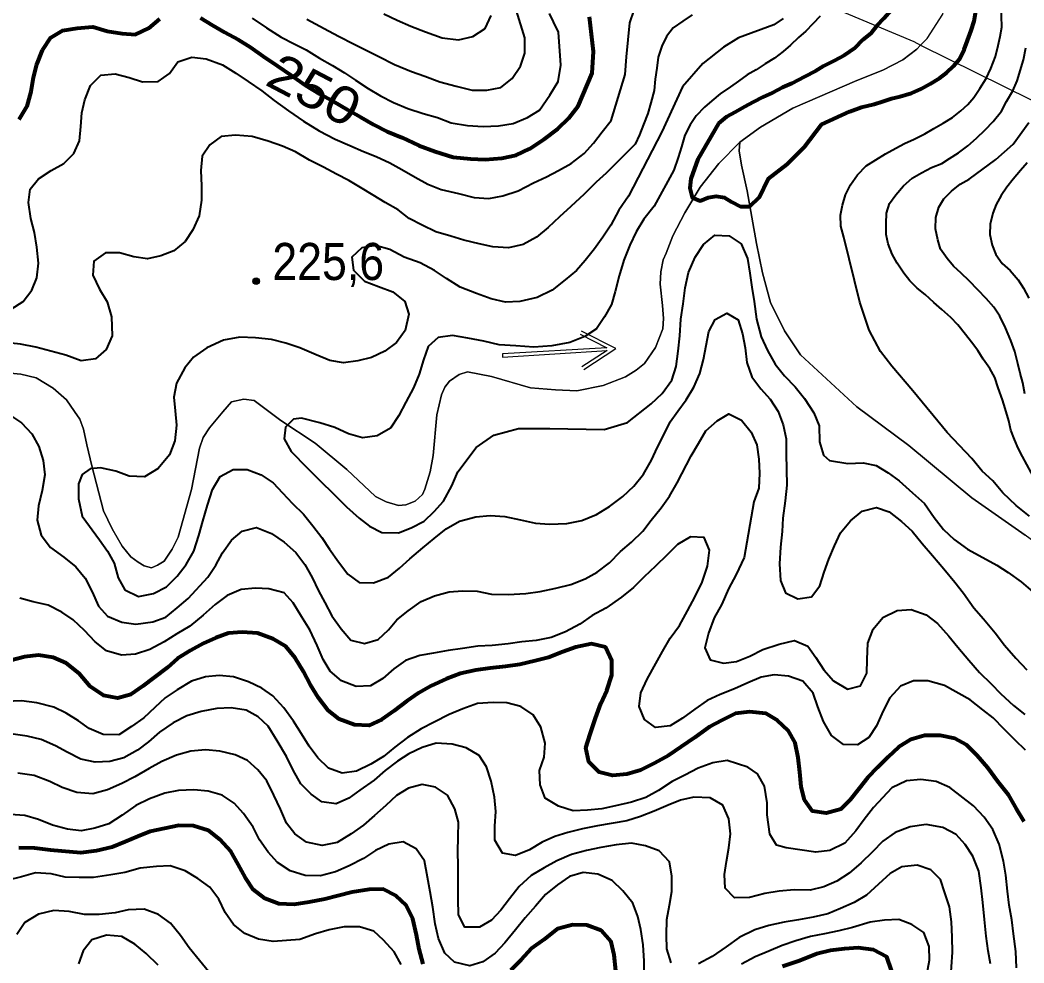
# Model space of a CAD drawing. Header units: metres. Extents: x 545098 to 555652, y 1854398 to 1862642.
# Drawn here: x 549046.6 to 549506.5, y 1860301.1 to 1860733.2 of the extents above; entities that cross this region are included whole.
import ezdxf
from ezdxf.enums import TextEntityAlignment as Align

# ---------------------------------------------------------------- set-up
doc = ezdxf.new("R2010")
doc.units = ezdxf.units.M
doc.header["$LTSCALE"] = 6.8
for name, color, linetype, lineweight in [('1', 7, 'Continuous', 25), ('2', 7, 'Continuous', 53), ('34', 7, 'Continuous', 13), ('35', 7, 'Continuous', 13), ('5', 7, 'Continuous', 13), ('51', 7, 'Continuous', 13), ('52', 7, 'Continuous', 13)]:
    doc.layers.add(name, color=color, linetype=linetype, lineweight=lineweight)
doc.layers.add('4', color=7, linetype='Continuous')

msp = doc.modelspace()

# ---------------------------------------------------------------- hatches: boundary and pattern name
at = {"layer": '5'}
msp.add_hatch(color=256, dxfattribs=at).paths.add_polyline_path([(549156.26, 1860613.57, 1), (549153.26, 1860613.57, 1)])

# ---------------------------------------------------------------- linework, layer by layer
at = {"layer": '1'}
for points in [[(549443.07, 1860671.93), (549447.73, 1860674.52), (549451.7, 1860676.66), (549456.24, 1860678.69), (549461.1, 1860681.12), (549465.24, 1860683.47), (549469.53, 1860686.02), (549473.82, 1860688.56), (549477.5, 1860691.59), (549480.82, 1860694.57), (549483.58, 1860697.67), (549486.2, 1860701.86), (549489.13, 1860706.45), (549491.35, 1860710.95), (549493.43, 1860716.55), (549494.67, 1860721.48), (549495.63, 1860725.65), (549496.39, 1860729.98), (549496.14, 1860735.1), (549496.41, 1860740.48), (549496.64, 1860744.56), (549496.64, 1860749.16), (549496.7, 1860754.69), (549497.01, 1860758.83)], [(549042.46, 1860600.79), (549048, 1860604.18), (549052.07, 1860609.36), (549054.26, 1860615.05), (549055.06, 1860621.83), (549054.35, 1860629.14), (549053.17, 1860635.86), (549051.48, 1860642.33), (549050.41, 1860649.6), (549051.3, 1860655.67), (549055.05, 1860660.46), (549060.91, 1860664.24), (549066.65, 1860667.47), (549071.16, 1860671.99), (549073.87, 1860677.92), (549074.51, 1860684.49), (549074.84, 1860690.67), (549076.28, 1860696.63), (549078.9, 1860703.26), (549083.56, 1860707.98), (549090.17, 1860708.61), (549096.52, 1860706.85), (549102.71, 1860704.9), (549109.92, 1860705.06), (549115.06, 1860708.75), (549118.93, 1860714.1), (549125.36, 1860716.14), (549131.93, 1860715.5), (549139.33, 1860712.61), (549145.38, 1860708.83), (549151.08, 1860705.02), (549157.38, 1860700.73), (549162.97, 1860696.35), (549169.51, 1860691.55), (549176.41, 1860686.8), (549183.62, 1860682.44), (549190.95, 1860678.64), (549197.63, 1860675.66), (549203.91, 1860673), (549209.79, 1860670.64), (549215.92, 1860667.78), (549221.53, 1860664.67), (549227.55, 1860661.25), (549233.36, 1860657.99), (549239.44, 1860655.48), (549247.42, 1860653.74), (549254.68, 1860651.92), (549261.42, 1860651.48), (549267.78, 1860652.61), (549274.72, 1860654.9), (549281.84, 1860658.66), (549287.83, 1860661.37), (549293.26, 1860664.2), (549299.01, 1860667.43), (549304.94, 1860672.12), (549309.24, 1860676.8), (549313.3, 1860681.99), (549317.37, 1860687.18), (549323.74, 1860708.22), (549324.37, 1860716.36), (549325.87, 1860731.93), (549327.99, 1860737.75)], [(549354.46, 1860735.63), (549350.21, 1860732.72), (549345.8, 1860729.6), (549342.77, 1860725.73), (549340.56, 1860721.23), (549338.96, 1860716.25), (549338.28, 1860711.19), (549337.61, 1860706.14), (549337.14, 1860700.93), (549335.63, 1860695.22), (549334.18, 1860690.44), (549332.22, 1860685.41), (549330.41, 1860680.59), (549328.36, 1860676.29), (549315.11, 1860663.02), (549310.56, 1860658.85), (549305.07, 1860653.49), (549298.92, 1860647.69), (549293.7, 1860643.08), (549288.53, 1860638.12), (549283.12, 1860633.67), (549277.01, 1860630.4), (549270.34, 1860628.86), (549263.25, 1860629.26), (549256.94, 1860630.66), (549249.88, 1860632.33), (549243.88, 1860634.12), (549237.13, 1860636.19), (549230.81, 1860639.21), (549224.84, 1860642.27), (549219.85, 1860646.18), (549213.83, 1860649.6), (549208.38, 1860652.91), (549202.52, 1860656.53), (549197.26, 1860659.68), (549191.49, 1860662.58), (549185.68, 1860665.85), (549179.15, 1860669.03), (549172.74, 1860672.76), (549166.81, 1860675.47), (549160.22, 1860677.73), (549152.91, 1860679.91), (549145.27, 1860680.42), (549138.66, 1860679.8)], [(549152.99, 1860734.05), (549159.49, 1860729.61), (549166.15, 1860725.36), (549172.12, 1860722.3), (549177.69, 1860719.55), (549183.74, 1860715.77), (549189.76, 1860712.35), (549195.22, 1860709.04), (549200.32, 1860705.69), (549206.02, 1860701.87), (549211.68, 1860698.41), (549217.65, 1860695.35), (549224.28, 1860692.73), (549231.33, 1860690.43), (549237.83, 1860688.56), (549244.12, 1860686.14), (549251.63, 1860684.87), (549258.76, 1860684.46), (549265.73, 1860684.66), (549272.5, 1860685.73), (549279.02, 1860688.52), (549284.58, 1860691.92), (549289.33, 1860698.83), (549293.09, 1860705.09), (549294.34, 1860712.6), (549293.26, 1860727.67), (549291.03, 1860732.37), (549289.1, 1860736.19)], [(549413.2, 1860735.03), (549409.77, 1860731.48), (549406.5, 1860728.14), (549403.18, 1860725.16), (549399.54, 1860721.77), (549396.22, 1860718.79), (549392.17, 1860715.72), (549387.88, 1860713.17), (549383.79, 1860710.46), (549379.66, 1860708.12), (549375.77, 1860705.25), (549372.05, 1860702.59), (549367.28, 1860699.43), (549363.44, 1860696.2), (549360.12, 1860693.21), (549356.36, 1860689.26), (549353.54, 1860685.23), (549351.17, 1860680.53), (549349.61, 1860675.18), (549348.01, 1860670.2), (549346.13, 1860664.45), (549337.09, 1860647.96), (549332.4, 1860641.98), (549328.78, 1860636.12), (549325.92, 1860629.99), (549323.14, 1860623.16), (549321.11, 1860616.05), (549319.29, 1860608.79), (549317.49, 1860602.79), (549314.39, 1860597.18), (549310.72, 1860591.67), (549305.38, 1860588.14), (549298.48, 1860585.49), (549290.18, 1860583.94), (549281.96, 1860583.3), (549273.76, 1860583.92), (549266.11, 1860584.43), (549259.05, 1860586.1), (549251.67, 1860587.37), (549244.65, 1860588.68), (549238.09, 1860587.7), (549233.54, 1860583.54), (549231.39, 1860577.5), (549229.48, 1860570.95), (549226.81, 1860564.66), (549223.28, 1860558.09), (549220.06, 1860551.93), (549216.24, 1860546.22), (549210.19, 1860542.6), (549203.42, 1860541.77), (549197.07, 1860543.53), (549190.75, 1860546.55), (549184, 1860548.62), (549175.54, 1860550.84), (549171.83, 1860550.31), (549168.13, 1860546.6), (549167.6, 1860541.3), (549170.78, 1860535.48), (549178.19, 1860528.06), (549196.08, 1860510.19), (549201.95, 1860504.95), (549206.74, 1860501.2), (549212.31, 1860498.44), (549219.92, 1860498.29), (549225.79, 1860500.45), (549231.74, 1860503.52), (549236.24, 1860508.04), (549240.54, 1860512.72), (549244.39, 1860519.68), (549247.21, 1860526.17), (549255.55, 1860537.32), (549263.68, 1860542.95), (549274.95, 1860546.08), (549289.33, 1860546.08), (549314.21, 1860545.54), (549324.79, 1860548.72), (549335.67, 1860557.34), (549340.68, 1860562.11), (549345.17, 1860568.25)], [(549178.04, 1860733.62), (549185.96, 1860729.35), (549192.53, 1860725.82), (549199.65, 1860722.17), (549205.42, 1860719.26), (549211, 1860716.51), (549218.12, 1860712.86), (549225.91, 1860709.66), (549231.95, 1860707.51), (549238.95, 1860704.93), (549246.41, 1860702.95), (549253.67, 1860701.13), (549260.36, 1860701.04), (549266.88, 1860702.37), (549271.98, 1860706.43), (549275.8, 1860712.13), (549277.8, 1860717.97), (549277.84, 1860725.01), (549274.02, 1860737.48)], [(549213.24, 1860735.99), (549219.36, 1860733.12), (549225.64, 1860730.46), (549232.28, 1860727.84), (549240.04, 1860725), (549247.38, 1860724.1), (549254.05, 1860725.64), (549259.65, 1860729.3), (549262.35, 1860735.23)], [(549396.22, 1860733.88), (549391.97, 1860730.97), (549375.67, 1860725.12), (549368.78, 1860720.74), (549359.4, 1860713.23), (549350.02, 1860702.58), (549340.63, 1860681.93), (549325.34, 1860652.51), (549320.9, 1860646.01), (549317.21, 1860639.24), (549313.54, 1860633.74), (549309.68, 1860628.4), (549305.46, 1860623.01), (549301.51, 1860618.38), (549296.25, 1860614.12), (549290.33, 1860609.43), (549283.51, 1860606.07), (549275.62, 1860604.21), (549268.97, 1860603.94), (549262.46, 1860605.49), (549255.67, 1860607.92), (549248.27, 1860610.81), (549242.02, 1860614.74), (549236.52, 1860618.4), (549229.95, 1860621.93), (549222.6, 1860624.47), (549216.03, 1860628), (549209.48, 1860629.91), (549203.12, 1860628.78), (549198.57, 1860624.61), (549199.31, 1860618.56), (549204.43, 1860613.59), (549210.86, 1860611.12), (549217.3, 1860608.66), (549222.89, 1860604.28), (549224.7, 1860598.37), (549223.07, 1860590.95), (549219.05, 1860585.4), (549213.75, 1860581.51), (549207.61, 1860578.59), (549201.29, 1860577.1), (549194.73, 1860576.12), (549188.46, 1860577.16), (549182.18, 1860579.83), (549174.74, 1860583.07), (549168.35, 1860585.18), (549161.84, 1860586.74), (549154.51, 1860587.65), (549147.26, 1860587.85), (549139.83, 1860586.58), (549132.15, 1860582.94), (549125.98, 1860578.76), (549122.08, 1860573.77), (549118.23, 1860566.8), (549117.03, 1860560.34), (549117.61, 1860554.09), (549118.24, 1860547.49), (549117.48, 1860540.35), (549115.02, 1860533.91), (549109.82, 1860527.68), (549103.6, 1860523.86), (549096.51, 1860524.26), (549090.47, 1860526.41), (549083.45, 1860528.06), (549078.68, 1860527.53), (549074.98, 1860524.88), (549073.39, 1860520.65), (549073.39, 1860513.76), (549074.98, 1860505.82), (549082.93, 1860494.98), (549086.62, 1860489.83), (549089.65, 1860484.25), (549091.54, 1860477.61), (549094.57, 1860472.03), (549100.9, 1860469.01), (549107.77, 1860470.38), (549113.71, 1860473.46), (549118.53, 1860478.37), (549122.75, 1860483.76), (549126.17, 1860489.78), (549128.55, 1860496.93), (549130.26, 1860503.63), (549132.44, 1860510.94)], [(549511.79, 1860522.14), (549505.82, 1860533.2), (549503.88, 1860537.01), (549502.1, 1860541.03), (549500.49, 1860545.25), (549499.59, 1860549.56), (549497.8, 1860555.24), (549496.58, 1860559.14), (549494.63, 1860564.61), (549493.13, 1860569.4), (549490.78, 1860573.53), (549487.87, 1860577.78), (549485.37, 1860581.71), (549482.5, 1860585.59), (549479.68, 1860589.12), (549476.2, 1860593.48), (549473.01, 1860596.96), (549468.9, 1860600.51), (549465.19, 1860603.74), (549461.23, 1860607.49), (549457.57, 1860610.36), (549454.23, 1860613.63), (549451.4, 1860617.16), (549448.45, 1860621.77), (549446.1, 1860625.9), (549444.24, 1860630.65), (549443.34, 1860634.96), (549443.29, 1860639.92), (549443.44, 1860644.73), (549444.93, 1860649.14), (549447.75, 1860653.17), (549451.3, 1860657.28), (549455.3, 1860660.72), (549459.6, 1860663.26), (549464.09, 1860665.65), (549468.84, 1860667.52), (549472.44, 1860669.7), (549476.54, 1860672.32), (549480.74, 1860675.6), (549484.74, 1860679.03), (549488.7, 1860682.83), (549492.45, 1860686.78), (549496.12, 1860691.46), (549498.53, 1860695.81), (549501.43, 1860700.77), (549503.44, 1860705.43), (549506.32, 1860714.99), (549507.31, 1860720.45)], [(549506.87, 1860561.92), (549505.89, 1860566.95), (549504.8, 1860571.42), (549503.7, 1860575.89), (549502.31, 1860581.25), (549500.4, 1860586.35), (549498.04, 1860592.14), (549495.36, 1860597.52), (549492.65, 1860601.61), (549489.21, 1860605.61), (549485.42, 1860609.57), (549481.42, 1860613.68), (549477.67, 1860617.28), (549474.16, 1860620.35), (549471.34, 1860623.87), (549468.23, 1860628.28), (549466.97, 1860632.55), (549465.99, 1860637.58), (549466.09, 1860642.75), (549467.54, 1860647.53), (549469.84, 1860651.31), (549473.27, 1860654.86), (549477.32, 1860657.93), (549481.45, 1860660.27), (549493.59, 1860669.26), (549501.51, 1860676.39), (549508.64, 1860686.3)], [(549138.66, 1860679.8), (549133.52, 1860676.1), (549130.01, 1860670.8), (549129.37, 1860664.22), (549129.68, 1860657.22), (549129.75, 1860650.73), (549128.63, 1860643.55), (549125.81, 1860637.07), (549122.31, 1860631.77), (549117.05, 1860627.52), (549111.02, 1860625.16), (549105.05, 1860623.71), (549098.79, 1860624.75), (549092.08, 1860626.46), (549085.75, 1860626.59), (549080.44, 1860622.7), (549079.96, 1860616.32), (549082.92, 1860609.82), (549086.5, 1860604.12), (549088.43, 1860597.13), (549088.76, 1860588.51), (549086.1, 1860582.22), (549081.19, 1860578.02), (549074.63, 1860577.04), (549067.64, 1860579.62), (549060.73, 1860581.48), (549053.82, 1860583.35), (549046.8, 1860584.66), (549039.67, 1860585.42)], [(549509.07, 1860505.92), (549502.87, 1860510.78), (549496.73, 1860516.55), (549492.27, 1860521.98), (549487.41, 1860526.49), (549482.54, 1860532.29), (549471.27, 1860544.18), (549455.61, 1860563.31), (549445.91, 1860574.59), (549440.8, 1860581.38), (549435.62, 1860591.14), (549431.36, 1860603.95), (549423.98, 1860633.7), (549422.64, 1860638.69), (549422.38, 1860643.82), (549423.3, 1860648.35), (549424.74, 1860653.13), (549426.96, 1860657.63), (549430.26, 1860662.27), (549434.17, 1860666.43), (549443.07, 1860671.93)], [(549507.98, 1860667.74), (549504.91, 1860664.23), (549501.52, 1860660.32), (549498.65, 1860656.66), (549495.98, 1860652.83), (549493.73, 1860648.69), (549492.19, 1860644.64), (549490.95, 1860639.7), (549490.8, 1860634.9), (549491.94, 1860630.06), (549493.56, 1860625.84), (549496.47, 1860621.59), (549500.18, 1860618.36), (549503.82, 1860614.2), (549506.32, 1860610.27), (549508.71, 1860605.78)], [(549345.17, 1860568.25), (549347.13, 1860574.44), (549348.08, 1860581.42), (549348.84, 1860588.55), (549349.35, 1860596.2), (549350.31, 1860603.18), (549351.22, 1860610.51), (549352.88, 1860617.57), (549355.82, 1860624.61), (549359.64, 1860630.31), (549364.9, 1860634.56), (549371.43, 1860634.27), (549376.93, 1860630.61), (549379.78, 1860623.97), (549380.96, 1860617.25), (549381.88, 1860610.73), (549382.86, 1860604.17), (549384.01, 1860596.19), (549386.13, 1860588.1), (549389.02, 1860581.73), (549392.5, 1860575.48), (549396.75, 1860570.22), (549401.71, 1860565.05), (549405.88, 1860559.75), (549410.18, 1860553.22), (549412.62, 1860547.22), (549412.78, 1860539.99), (549414.6, 1860533.81), (549417.35, 1860531.38), (549425.84, 1860529.94), (549432.87, 1860530.25), (549438.73, 1860529.04), (549444.2, 1860525.72), (549449.36, 1860522), (549455.45, 1860516.59), (549460.94, 1860511.65), (549465.34, 1860505.3), (549469.64, 1860499.67), (549474.53, 1860495.2), (549480.69, 1860490.7), (549487.68, 1860486.84), (549494.07, 1860483.46), (549499.18, 1860480.1), (549505.14, 1860475.76), (549510.59, 1860471.17)], [(549132.44, 1860510.94), (549134.82, 1860518.09), (549138.24, 1860524.1), (549144.18, 1860527.18), (549150.67, 1860527.24), (549157.11, 1860524.78), (549162.61, 1860521.12), (549166.78, 1860516.57), (549171.34, 1860511.71), (549176.46, 1860506.73), (549180.71, 1860501.48), (549184.81, 1860496.02), (549188.35, 1860490.67), (549192.49, 1860484.86), (549196.78, 1860479.24), (549201.93, 1860475.53), (549208.46, 1860475.25), (549215.36, 1860477.89), (549220.46, 1860481.95), (549225.17, 1860486.31), (549231.05, 1860491.36), (549236.31, 1860495.61), (549241.73, 1860500.06), (549247.98, 1860503.53), (549255.32, 1860505.51), (549261.93, 1860506.13), (549268.66, 1860505.69), (549275.88, 1860504.22), (549282.75, 1860502.71), (549289.12, 1860502.22), (549297.04, 1860502.47), (549303.91, 1860503.85), (549310.61, 1860506.65), (549316.67, 1860510.27), (549322.8, 1860514.81), (549327.81, 1860519.57), (549332.19, 1860525.16), (549335.92, 1860531.58), (549338.63, 1860537.5), (549341.69, 1860543.47), (549344.44, 1860549.04), (549347.99, 1860553.99), (549351.7, 1860559.13), (549355.32, 1860564.99), (549357.98, 1860571.27), (549359.74, 1860577.63), (549360.94, 1860584.09), (549362.13, 1860590.55), (549365.08, 1860595.97), (549370.32, 1860598.95), (549375.58, 1860595.8), (549377.62, 1860589.37), (549378.76, 1860583.01), (549379.58, 1860576.25), (549381.83, 1860569.66), (549385.92, 1860564.21), (549390.29, 1860559.5), (549393.87, 1860553.8), (549396.23, 1860547.77), (549397.57, 1860541.25), (549397.51, 1860534.47), (549397.82, 1860520.03), (549397.06, 1860512.87), (549396.04, 1860504.96), (549395.71, 1860498.77), (549394.95, 1860491.62), (549394.43, 1860483.95), (549394.99, 1860476.42), (549397.31, 1860470.72), (549402.9, 1860467.97), (549409.12, 1860468.9), (549413.03, 1860473.91), (549414.99, 1860480.12), (549417.15, 1860486.18), (549419.67, 1860492.27), (549422.38, 1860498.22), (549426.97, 1860503.66), (549432.4, 1860508.13), (549438.89, 1860509.82), (549444.75, 1860507.82), (549450.35, 1860503.43), (549455.24, 1860498.96), (549459.9, 1860493.37), (549464.57, 1860487.79), (549469.83, 1860481.73), (549474.74, 1860475.63), (549478.8, 1860470.51), (549483.59, 1860463.86), (549488.01, 1860458.78), (549493.32, 1860452.37), (549497.63, 1860446.74), (549502.69, 1860440.84), (549507.87, 1860435.5)], [(549041.72, 1860552.27), (549047.22, 1860548.6)], [(549047.22, 1860548.6), (549051.99, 1860543.59), (549055.21, 1860537.84), (549057.26, 1860531.41), (549057.89, 1860524.81), (549056.77, 1860517.63), (549055.11, 1860510.57), (549054.46, 1860503.99), (549056.2, 1860497.16), (549060.49, 1860491.54), (549066.64, 1860487.06), (549072.22, 1860482.68), (549076.48, 1860477.42), (549079.59, 1860471.12), (549082.55, 1860464.62), (549086.71, 1860460.08), (549093.2, 1860457.25), (549099.62, 1860456.41), (549107.44, 1860457.37), (549113.32, 1860459.53), (549118.58, 1860463.78), (549123.64, 1860468.18), (549132.56, 1860477.94), (549136.22, 1860483.44), (549139.33, 1860489.05), (549143.51, 1860494.8), (549148.41, 1860499), (549154.88, 1860500.7), (549161.72, 1860497.92), (549167.62, 1860493.94), (549172.9, 1860489.17), (549176.99, 1860483.71), (549180.42, 1860477.81), (549183.33, 1860471.66), (549186.16, 1860466.23), (549189.43, 1860460.13), (549193.77, 1860454.16), (549198.18, 1860449.1), (549204.33, 1860447.5), (549210.6, 1860449.35), (549215.31, 1860453.71), (549219.26, 1860458.35), (549224.36, 1860462.4), (549230.33, 1860466.74), (549236.52, 1860469.3), (549243.15, 1860471.19), (549249.24, 1860471.57), (549255.93, 1860471.48), (549262.6, 1860470.13), (549270.2, 1860469.97), (549278.27, 1860470.41), (549284.83, 1860471.39), (549292.06, 1860472.81), (549298.89, 1860474.55), (549305.43, 1860477.15), (549311.02, 1860480.18), (549316.64, 1860484.47), (549321.61, 1860489.59), (549326.67, 1860494), (549331.84, 1860498.96), (549335.75, 1860503.95), (549340.28, 1860509.74), (549344.14, 1860515.08), (549347.56, 1860521.1), (549354, 1860533.44), (549357.46, 1860539.09), (549360.73, 1860544.91), (549365.94, 1860549.51), (549371.33, 1860552.7), (549377.1, 1860549.79), (549381.55, 1860544.38), (549384.11, 1860538.6), (549385.05, 1860531.92), (549385.28, 1860525.54), (549384.98, 1860518.7), (549382.67, 1860512.46), (549378.26, 1860486.93), (549374.69, 1860479.07), (549371.15, 1860472.48), (549368.01, 1860465.58), (549364.62, 1860459.2), (549362.04, 1860452.19), (549360.32, 1860445.46), (549362.8, 1860439.97), (549368.77, 1860438.52), (549374.84, 1860439.26), (549380.88, 1860441.63), (549386.84, 1860444.71), (549394.32, 1860447.25), (549401.37, 1860448.83), (549407.47, 1860446.31), (549411.17, 1860441.15), (549414.77, 1860435.44), (549419.18, 1860430.36), (549425.61, 1860426.62), (549431.59, 1860428.07), (549434.51, 1860433.86), (549434.64, 1860440.21), (549435, 1860447.68), (549437.47, 1860454.13), (549441.9, 1860459.38)], [(549507.24, 1860398.55), (549502.5, 1860403.22), (549497.37, 1860408.21), (549492.4, 1860413.39), (549487.59, 1860417.15), (549481.79, 1860421.7), (549470.13, 1860428.24), (549462.45, 1860430.38), (549455.94, 1860430.32), (549449.89, 1860427.95), (549445.11, 1860422.66), (549442.03, 1860416.67), (549438.89, 1860409.77), (549435.37, 1860404.46), (549430.17, 1860401.11), (549423.82, 1860401.24), (549418.26, 1860405.27), (549414.58, 1860411.7), (549412.13, 1860418.46), (549409.92, 1860424.71), (549405.25, 1860430.3), (549398.64, 1860432.57), (549392.11, 1860433.2), (549386.1, 1860432.1), (549379.92, 1860429.55), (549373.88, 1860426.78), (549367.39, 1860424.12), (549361.36, 1860421.35), (549355.66, 1860417.36), (549350.1, 1860413.34), (549344.36, 1860409.7), (549337.75, 1860409.07), (549332.58, 1860412.63), (549330.22, 1860418.66), (549330.9, 1860424.88), (549333.92, 1860431.21), (549337.92, 1860438.37), (549340.88, 1860443.79), (549344.45, 1860450), (549348.63, 1860455.74), (549352.32, 1860462.51), (549355.85, 1860469.08), (549359.03, 1860475.61), (549361.56, 1860482.96), (549362.47, 1860490.29), (549359.96, 1860496.12), (549353.78, 1860496.45), (549347.72, 1860492.83), (549343.06, 1860488.11), (549337.73, 1860482.94), (549332.56, 1860477.98), (549327.54, 1860473.22), (549322.13, 1860468.77), (549314.98, 1860463.74), (549308.72, 1860460.27), (549303.06, 1860456.33), (549296.45, 1860452.82), (549289.9, 1860450.22), (549283.03, 1860448.84), (549276.43, 1860448.21), (549270.22, 1860447.28), (549262.91, 1860446.57), (549256.26, 1860446.3), (549249.34, 1860445.28), (549242.78, 1860444.3), (549236.07, 1860443.12), (549229.7, 1860441.98), (549223.12, 1860439.73), (549217.81, 1860435.84), (549212.76, 1860431.43), (549207.21, 1860428.05), (549200.56, 1860427.78), (549193.92, 1860430.4), (549188.69, 1860434.82), (549185.51, 1860440.21), (549182.75, 1860446.55), (549179.35, 1860453.72), (549175.52, 1860459.93), (549171.7, 1860466.15), (549167.53, 1860470.7), (549160.62, 1860472.56), (549154.45, 1860472.89), (549147.84, 1860472.27), (549141.5, 1860469.51), (549136.04, 1860465.41), (549130.51, 1860460.41), (549124.43, 1860455.51), (549118.37, 1860451.89), (549112.67, 1860448.31), (549106.05, 1860444.79), (549099.47, 1860442.54), (549093.02, 1860442.12), (549086.27, 1860444.19)], [(549086.27, 1860444.19), (549081.08, 1860448.25), (549076.12, 1860453.42), (549071, 1860458.39), (549065.7, 1860461.9), (549059.53, 1860465.12), (549052.66, 1860466.63), (549046.51, 1860468.23)], [(549441.9, 1860459.38), (549448.37, 1860462.7), (549454.84, 1860463.13), (549461.65, 1860460.7), (549466.85, 1860456.63), (549472.07, 1860450.93), (549476.14, 1860445.81), (549481.2, 1860439.91), (549486.06, 1860434.17), (549491.4, 1860429.02), (549495.93, 1860424.51), (549501.66, 1860419.05), (549506.87, 1860414.98)], [(549503.06, 1860298.91), (549502.7, 1860306.29), (549501.7, 1860314.49), (549500.92, 1860320.92), (549499.74, 1860327.65), (549498.96, 1860334.07), (549498.24, 1860341.41), (549497.1, 1860347.79), (549495.08, 1860355.5), (549492.27, 1860362.22), (549488.32, 1860367.9), (549483.34, 1860373.08), (549472.54, 1860381.54), (549466.24, 1860384.21), (549459.24, 1860385.17), (549452.62, 1860384.55), (549445.95, 1860381.38), (549437.63, 1860372.4), (549433.24, 1860366.8), (549429.52, 1860361.64), (549424.42, 1860355.95), (549417.59, 1860352.58), (549411.17, 1860351.8), (549397.57, 1860353.9), (549393.19, 1860355.15), (549390.06, 1860360.16), (549388.81, 1860368.92), (549388.81, 1860374.56), (549387.56, 1860382.07), (549384.43, 1860387.7), (549380.05, 1860390.83), (549370.47, 1860393.86), (549364.02, 1860392.79), (549357.29, 1860390.34), (549351.14, 1860387.11), (549345.32, 1860384.26), (549339.05, 1860380.16), (549333.3, 1860376.93), (549326.63, 1860374.75), (549319.36, 1860373.04), (549313.12, 1860371.81), (549306.58, 1860371.14), (549299.93, 1860370.87), (549293.24, 1860372.89), (549287.14, 1860376.69), (549284.8, 1860382.71), (549284.55, 1860389.34), (549286.7, 1860395.38), (549287.19, 1860401.76), (549285.21, 1860409.1), (549281.63, 1860414.81), (549275.99, 1860418.58), (549269.63, 1860420.33), (549263.3, 1860420.47), (549256.14, 1860419.95), (549249.4, 1860417.51), (549243.21, 1860414.95), (549236.24, 1860411.39), (549230.3, 1860408.32), (549224.08, 1860404.5), (549218.31, 1860400), (549213.05, 1860395.75), (549207.35, 1860392.17), (549200.69, 1860389.01), (549194.13, 1860388.03), (549187.89, 1860390.34), (549182.97, 1860395.15), (549179.08, 1860400.46), (549175.49, 1860406.16), (549171.91, 1860411.86), (549167.37, 1860417.99), (549162.37, 1860423.52), (549157.42, 1860427.07), (549151.3, 1860429.93), (549144.34, 1860432.15), (549137.77, 1860432.8), (549131.52, 1860432.22), (549125.09, 1860430.17), (549118.52, 1860426.3), (549113.02, 1860422.56), (549108.31, 1860418.2), (549103.3, 1860413.43), (549097.64, 1860409.49), (549091.78, 1860405.71)], [(549091.78, 1860405.71), (549084.73, 1860405.76), (549078.25, 1860408.58), (549073.31, 1860412.13), (549067.65, 1860415.59), (549062.08, 1860418.34), (549054.26, 1860420.28), (549047.28, 1860421.23), (549039.92, 1860420.88)], [(549491.13, 1860300.65), (549490.04, 1860306.65), (549489.21, 1860313.41), (549488.46, 1860321.09), (549487.7, 1860328.76), (549486.88, 1860335.52), (549485.77, 1860343.14), (549483.12, 1860350.04), (549479.59, 1860355.39), (549475.42, 1860359.94), (549469.25, 1860363.16), (549461.68, 1860364.58), (549454.4, 1860363.52), (549447.5, 1860360.87), (549441.85, 1860356.93), (549437.03, 1860352.01), (549431.86, 1860347.05), (549426.48, 1860342.24), (549420.78, 1860338.66), (549414.79, 1860335.94), (549408.48, 1860334.45), (549401.23, 1860334.65), (549394.27, 1860333.98), (549387.71, 1860333), (549380.72, 1860331.07), (549373.88, 1860330.96), (549369.56, 1860335.31), (549369.33, 1860341.6), (549370.22, 1860347.66), (549371.26, 1860353.93), (549372.1, 1860360.35), (549371.28, 1860367.11), (549368.52, 1860373.45), (549362.71, 1860376.72), (549355.26, 1860377.07), (549349.1, 1860375.78), (549343.42, 1860373.47), (549337.08, 1860370.71), (549330.89, 1860368.15), (549324.62, 1860366.3), (549311.18, 1860363.94), (549304.31, 1860362.56), (549297.48, 1860360.83), (549291.56, 1860359.03), (549285.73, 1860356.51), (549280.03, 1860352.93), (549273.49, 1860350.32), (549267.58, 1860351.41), (549264.15, 1860357.31), (549264.08, 1860363.8), (549264.52, 1860370.54), (549263.9, 1860377.14), (549262.48, 1860384.37), (549260.23, 1860390.95), (549256.89, 1860396.14), (549251.03, 1860399.76), (549244.53, 1860401.32), (549237.24, 1860401.87), (549230.81, 1860399.83), (549224.66, 1860396.91), (549219.47, 1860393.57), (549213.86, 1860389.28), (549208.8, 1860384.87), (549202.31, 1860380.29), (549197.17, 1860376.59), (549191.34, 1860374.08), (549184.91, 1860374.92), (549179.97, 1860378.47), (549175.25, 1860383.13), (549171.78, 1860389.39), (549168.66, 1860395.69), (549164.35, 1860402.93), (549160.28, 1860409.65), (549155.61, 1860413.96), (549150.19, 1860416.91), (549143.37, 1860418.06), (549136.72, 1860417.79), (549129.5, 1860416.37), (549123.06, 1860414.33), (549116.76, 1860411.21), (549110.44, 1860406.83), (549105.38, 1860402.42), (549100.43, 1860398.57), (549094.17, 1860395.1), (549087.7, 1860393.41), (549081.05, 1860393.14), (549074.39, 1860394.49)], [(549074.39, 1860394.49), (549068.22, 1860397.71), (549062.8, 1860400.67), (549056.32, 1860403.49), (549049.81, 1860405.04), (549043.39, 1860405.88)], [(549344.94, 1860301.1), (549342.9, 1860307.53), (549342.67, 1860313.83), (549342.87, 1860321.07), (549344.07, 1860327.54), (549345.11, 1860333.8), (549345.16, 1860340.85), (549344.18, 1860347.41), (549339.41, 1860352.43), (549333.18, 1860354.73), (549326.71, 1860355.93), (549319.75, 1860355.27), (549312.68, 1860354.04), (549306.16, 1860352.71), (549299.18, 1860350.77), (549292.48, 1860347.97), (549286.73, 1860344.74), (549280.77, 1860341.13), (549275.24, 1860336.12), (549270.87, 1860330.54), (549266.81, 1860325.35), (549262.5, 1860320.67), (549257.11, 1860317.49), (549250.42, 1860317.57), (549247.39, 1860323.16), (549247.24, 1860330.37), (549247.31, 1860338.68), (549247.35, 1860345.72), (549247.13, 1860352.02), (549247.37, 1860358.91), (549247.46, 1860365.6), (549245.81, 1860371.72), (549242.34, 1860377.97), (549236.84, 1860381.64), (549230.73, 1860382.88), (549224.61, 1860381.23), (549219.07, 1860377.85), (549214.21, 1860373.28), (549208.99, 1860368.67), (549203.93, 1860364.27), (549198.27, 1860360.33), (549191.9, 1860356.3), (549185.03, 1860354.92), (549177.81, 1860356.39), (549172.47, 1860360.25), (549168.61, 1860365.2), (549165.86, 1860371.54), (549162.9, 1860378.04), (549159.58, 1860384.5), (549155.53, 1860389.6), (549150.85, 1860393.91), (549145.13, 1860396.46), (549138.06, 1860398.13), (549131.49, 1860398.77), (549124.88, 1860398.15), (549118.25, 1860396.26), (549111.55, 1860393.45), (549105.81, 1860390.23), (549099.24, 1860386.36), (549093.29, 1860383.29), (549086.59, 1860380.48)], [(549086.59, 1860380.48), (549079.96, 1860378.59), (549072.67, 1860379.15), (549065.88, 1860381.57), (549060.31, 1860384.32), (549053.11, 1860387.06), (549045.58, 1860388.13)], [(549236.79, 1860318.97), (549235.68, 1860326.6), (549234.46, 1860333.67), (549233.28, 1860340.39), (549231.82, 1860347.97), (549228.08, 1860353.48), (549222.11, 1860356.54), (549215.55, 1860355.56), (549209.4, 1860352.65), (549203.9, 1860348.91), (549197.44, 1860345.59), (549191.1, 1860342.83), (549184.27, 1860341.1), (549177.22, 1860341.14), (549170.27, 1860343.37), (549164.57, 1860347.19), (549160.21, 1860351.89), (549156.27, 1860357.55), (549153.4, 1860363.34), (549149.02, 1860369.66), (549144.65, 1860374.37), (549139.15, 1860378.03), (549132.8, 1860379.78), (549126.22, 1860380.43), (549119.22, 1860380.12), (549112.86, 1860378.98), (549105.96, 1860376.33), (549099.66, 1860373.22), (549093.33, 1860368.84), (549087.32, 1860364.86), (549080.89, 1860362.81), (549074.53, 1860361.67), (549068.3, 1860362.36), (549061.4, 1860364.23), (549055.11, 1860366.89), (549048.76, 1860368.64), (549042.03, 1860369.09)], [(549181.92, 1860314.4), (549174.82, 1860311.91), (549162.6, 1860310.87), (549155.8, 1860312.02), (549149.53, 1860314.67), (549144.35, 1860318.73), (549140.61, 1860324.23), (549137.69, 1860330.37), (549133.6, 1860335.83), (549128.01, 1860339.88), (549122.31, 1860343.38), (549115.36, 1860345.6), (549109.06, 1860345.38), (549101.59, 1860344.47), (549094.61, 1860342.54), (549088.2, 1860341.44), (549080.17, 1860340.32), (549073.74, 1860340.2), (549067.2, 1860340.49), (549060.89, 1860341.89), (549053.72, 1860342.36), (549047.3, 1860340.62), (549040.38, 1860338.96)], [(549472.86, 1860292.61), (549473.74, 1860306.08), (549473.63, 1860312.93), (549473.32, 1860319.93), (549472.3, 1860326.85), (549470.21, 1860333.31), (549468.32, 1860339.3), (549463.85, 1860343.76), (549457.54, 1860345.97), (549450.6, 1860345.21), (549445.21, 1860342.03), (549439.83, 1860337.22), (549434.31, 1860332.22), (549428.76, 1860328.83), (549422.42, 1860326.07), (549416.58, 1860323.56), (549409.92, 1860322.02), (549403.2, 1860320.84), (549396.64, 1860319.86), (549389.61, 1860318.28), (549383.18, 1860316.23), (549376.01, 1860312.83), (549370.04, 1860308.49), (549363.71, 1860304.11), (549357.46, 1860300.64)], [(549332.53, 1860294.89), (549332.57, 1860301.93), (549332.02, 1860309.45), (549330.99, 1860316.37), (549329.54, 1860322.33), (549327.34, 1860328.56), (549322.69, 1860334.13), (549317.77, 1860338.95), (549311.29, 1860341.77), (549304.51, 1860342.57), (549298.24, 1860340.72), (549292.73, 1860336.98), (549287.32, 1860332.53), (549282.74, 1860327.1), (549277.97, 1860321.82), (549273.6, 1860316.23), (549268.71, 1860310.4), (549264.25, 1860305.53), (549258.59, 1860301.59), (549252.67, 1860299.78), (549245.61, 1860301.45), (549241.13, 1860305.6), (549238.33, 1860312.3), (549236.79, 1860318.97)], [(549120.15, 1860313.75), (549115.5, 1860319.32), (549109.96, 1860323.34), (549103.52, 1860325.8), (549096.16, 1860325.45), (549090.2, 1860324), (549082.88, 1860323.29), (549076.19, 1860323.38), (549069.17, 1860324.69), (549062.08, 1860325.09), (549055.05, 1860323.51), (549048.84, 1860319.68), (549045.17, 1860314.18)], [(549462.03, 1860295.86), (549463.23, 1860302.32), (549463.01, 1860308.62), (549460.6, 1860315), (549455.1, 1860318.67), (549449.22, 1860321.02), (549442.57, 1860320.75), (549436.01, 1860319.77), (549428, 1860317.35), (549421.68, 1860315.86), (549415.17, 1860314.52), (549408.65, 1860313.19), (549402.02, 1860311.3), (549395.79, 1860309.09), (549389.6, 1860306.53), (549383.41, 1860303.98), (549377.16, 1860300.5)], [(549221.18, 1860300.41), (549217.95, 1860306.15), (549213.15, 1860311.53), (549208.67, 1860315.68), (549202.12, 1860317.59), (549195.07, 1860317.63), (549188.2, 1860316.25), (549181.92, 1860314.4)], [(549109.93, 1860300.09), (549104.42, 1860305.38), (549099.18, 1860309.79), (549093.17, 1860313.21), (549086.24, 1860313.81), (549079.45, 1860311.72), (549075.55, 1860306.73), (549073.39, 1860300.69)], [(549132.99, 1860297.26), (549128.78, 1860302.16), (549124.09, 1860308.09), (549120.15, 1860313.75)]]:
    msp.add_lwpolyline(points, dxfattribs=at)
at = {"layer": '2'}
for points in [[(549458.12, 1860776.68), (549458.21, 1860775.62), (549458.51, 1860770.13), (549457.99, 1860765.28), (549457.12, 1860760.39), (549455.83, 1860755.81), (549453.98, 1860751.35), (549451.52, 1860747.37), (549448.83, 1860742.26), (549445.53, 1860737.62), (549442.3, 1860733.91), (549439.02, 1860730.57), (549436.31, 1860727.11), (549432.63, 1860724.08), (549428.99, 1860720.27), (549424.06, 1860716.91), (549419.57, 1860714.52), (549414.71, 1860712.09), (549410.94, 1860709.79), (549405.92, 1860707.15)], [(549129.28, 1860734.24), (549134.74, 1860730.94), (549140.2, 1860727.63), (549146.57, 1860724.25), (549152.22, 1860720.79), (549157.97, 1860716.61), (549164.47, 1860712.17), (549170.77, 1860707.88), (549177.46, 1860703.28), (549183.72, 1860699.35), (549190.09, 1860695.97), (549196.7, 1860692.09), (549202.72, 1860688.67), (549208.53, 1860685.4), (549214.7, 1860682.18), (549221.54, 1860679.4), (549229.22, 1860675.65), (549236.77, 1860672.95), (549245.03, 1860670.35), (549252.87, 1860669.68), (549259.6, 1860669.24), (549267.28, 1860669.99), (549273.79, 1860671.33), (549279.94, 1860674.24), (549286.62, 1860678.67), (549292.9, 1860683.4), (549297.92, 1860688.17), (549302.29, 1860693.76), (549308.73, 1860708.85), (549309.35, 1860718.86), (549307.49, 1860734.75)], [(549405.92, 1860707.15), (549400.22, 1860704.06), (549395.84, 1860702.24), (549391.34, 1860699.85), (549386.8, 1860697.83), (549382.47, 1860695.64), (549378.49, 1860693.5), (549374.2, 1860690.95), (549370.23, 1860688.81), (549366.54, 1860685.78), (549357.09, 1860669.43), (549353.92, 1860660.43), (549353.39, 1860656.19), (549354.45, 1860651.96), (549358.15, 1860650.37), (549361.86, 1860651.96), (549365.56, 1860652.48), (549369.27, 1860651.96), (549372.44, 1860649.84), (549376.68, 1860647.72), (549380.91, 1860647.72), (549385.15, 1860651.96), (549389.38, 1860660.43), (549397.97, 1860667.19), (549405.91, 1860675.14), (549413.73, 1860685.32), (549426.64, 1860691.26), (549432.11, 1860693.22), (549437.82, 1860694.65), (549441.73, 1860695.86), (549445.79, 1860697.28), (549449.73, 1860698.13), (549454.89, 1860699.67), (549459.43, 1860701.7), (549463.56, 1860704.05), (549467.85, 1860706.59), (549471.22, 1860709.21), (549474.17, 1860712.15), (549476.92, 1860715.25), (549479.14, 1860719.75), (549480.67, 1860723.81), (549482.32, 1860728.42), (549483.64, 1860732.64), (549484.64, 1860738.1)], [(549056.88, 1860719.47), (549060.7, 1860725.17), (549066.09, 1860728.35), (549072.81, 1860729.53), (549079.96, 1860730.04), (549086.52, 1860728.13), (549093.34, 1860726.98), (549099.52, 1860726.65), (549105.66, 1860729.56), (549110.56, 1860733.77)], [(549046.13, 1860687.65), (549049.91, 1860693.7), (549051.62, 1860700.41), (549052.82, 1860706.87), (549054.26, 1860712.83), (549056.88, 1860719.47)], [(549506.54, 1860365.87), (549503.1, 1860371.79), (549499.42, 1860378.22), (549494.51, 1860384.32), (549489.96, 1860390.47), (549485.1, 1860396.21), (549480.17, 1860401.04), (549474.74, 1860404), (549468.06, 1860405.36), (549460.99, 1860405.4), (549454.7, 1860403.55), (549448.98, 1860399.96), (549444.27, 1860395.58), (549439.44, 1860390.65), (549434.92, 1860386.11), (549431, 1860381.11), (549426.93, 1860375.91), (549422.57, 1860371.58), (549415.92, 1860369.68), (549409.64, 1860370.73), (549405.93, 1860375.89), (549404.48, 1860381.86), (549403.86, 1860388.49), (549403.03, 1860395.26), (549401.74, 1860401.96), (549398.51, 1860407.7), (549393.63, 1860412.16), (549388.18, 1860415.47), (549380.69, 1860416.18), (549374.28, 1860415.4), (549367.98, 1860412.29), (549362.39, 1860409.26), (549355.75, 1860404.48), (549349.43, 1860400.1), (549343.67, 1860396.23), (549337.17, 1860392.63), (549330.83, 1860389.46), (549324.61, 1860387.57), (549318, 1860386.95), (549311.85, 1860388.55), (549307.13, 1860393.21), (549305.8, 1860399.72), (549307.75, 1860405.92), (549310.28, 1860413.27), (549312.71, 1860420.06), (549315.41, 1860425.99), (549317.64, 1860432.94), (549317.72, 1860439.63), (549314.81, 1860445.78), (549308.3, 1860447.33), (549301.27, 1860445.75), (549295.2, 1860443.75), (549288.65, 1860441.15), (549282.54, 1860439.5), (549275.51, 1860437.92), (549268.95, 1860436.94), (549261.99, 1860436.27), (549255.43, 1860435.29), (549248.4, 1860433.71), (549242.01, 1860431.31), (549235, 1860428.11), (549229.25, 1860424.88), (549223.75, 1860421.14), (549217.98, 1860416.65), (549212.32, 1860412.71), (549206.33, 1860409.99), (549199.8, 1860410.28), (549192.8, 1860412.86), (549187.81, 1860416.77), (549183.32, 1860422.54), (549179.69, 1860428.59), (549176.42, 1860434.7), (549172.6, 1860440.91), (549168.34, 1860446.17), (549162.33, 1860449.59), (549155.34, 1860452.17), (549148.4, 1860452.77), (549142.16, 1860452.19), (549136.28, 1860450.03), (549130.45, 1860447.51), (549124.7, 1860444.28), (549118.65, 1860440.66), (549114.1, 1860436.49), (549107.81, 1860431.75), (549102.87, 1860427.9), (549097.37, 1860424.16), (549091.25, 1860422.51), (549084.78, 1860423.71), (549078.68, 1860427.84), (549073.63, 1860433.73), (549067.65, 1860438.42), (549061.72, 1860441.12), (549055.1, 1860442.12), (549048.69, 1860441.34)], [(549048.69, 1860441.34), (549042.22, 1860439.65)], [(549192.2, 1860331.79), (549186.24, 1860330.34), (549179.01, 1860328.92), (549172.1, 1860327.89), (549165.21, 1860328.14), (549158.77, 1860330.6), (549153.38, 1860334.82), (549149.84, 1860340.17), (549146.57, 1860346.27), (549143.14, 1860352.17), (549138.14, 1860357.7), (549132.95, 1860361.76), (549126, 1860363.98), (549119.31, 1860364.07), (549112.79, 1860362.73), (549106.27, 1860361.4), (549100.6, 1860359.08), (549094.76, 1860356.57), (549088.73, 1860354.21), (549081.55, 1860352.43), (549074.43, 1860351.56), (549060.57, 1860352.76), (549053.23, 1860353.67), (549045.99, 1860353.87)], [(549231.21, 1860300.61), (549229.47, 1860307.44), (549228.14, 1860313.96), (549226.52, 1860321.34), (549223.4, 1860327.64), (549218.92, 1860331.79), (549212.95, 1860334.86), (549206.46, 1860334.79), (549198.68, 1860333.48), (549192.2, 1860331.79)], [(549319.51, 1860297.47), (549318.8, 1860304.78), (549317.35, 1860310.74), (549312.75, 1860315.96), (549306.31, 1860318.43), (549299.62, 1860318.51), (549292.79, 1860316.78), (549286.7, 1860311.88), (549280.89, 1860307.75), (549276.12, 1860302.47), (549271.45, 1860297.75)], [(549445.86, 1860297.69), (549443.66, 1860303.92), (549437.49, 1860307.14), (549430.51, 1860308.1), (549424.26, 1860307.52), (549417.86, 1860306.74), (549411.54, 1860305.25), (549403.62, 1860302.11), (549395.81, 1860299.54)]]:
    msp.add_lwpolyline(points, dxfattribs=at)
at = {"layer": '34'}
for points in [[(549459.16, 1860721.77), (549462.1, 1860724.74), (549469.37, 1860735.92), (549474.09, 1860756.54), (549474.75, 1860769.69)], [(549376.31, 1860677.27), (549385.76, 1860684.11), (549400.62, 1860692.8), (549429.96, 1860705.56), (549441.82, 1860710.25), (549451.03, 1860715.04), (549457.36, 1860719.94), (549459.16, 1860721.77)], [(549341.08, 1860591.7), (549341.32, 1860596.48), (549340.83, 1860602.35), (549339.84, 1860612.24), (549340.1, 1860617.85), (549341.19, 1860623.28), (549342.54, 1860626.43), (549345.63, 1860634.28), (549351.13, 1860644.89), (549358.21, 1860656.69), (549366.67, 1860667.42), (549376.31, 1860677.27)], [(549429.85, 1860555.98), (549404.16, 1860579.85), (549396.84, 1860590.82), (549390.39, 1860603.71), (549386.71, 1860617.4), (549383.93, 1860630.78), (549379.66, 1860654.96), (549377.02, 1860666.75), (549376.08, 1860673.3), (549376.31, 1860677.27)], [(549037.05, 1860571.84), (549046.94, 1860570.99), (549054.01, 1860569.23), (549061.8, 1860564.46), (549067.84, 1860559.13), (549071.49, 1860553.87), (549073.96, 1860550.26), (549075.69, 1860545.72), (549077.12, 1860538.55), (549079.42, 1860528.93), (549084.89, 1860508.37), (549088.83, 1860500.02), (549093.32, 1860492.11), (549097.38, 1860487.18), (549100.75, 1860484.74), (549103.46, 1860483.12), (549106.85, 1860482.24), (549109.54, 1860483.35), (549112.6, 1860485.26), (549116.3, 1860490.78), (549119.05, 1860496.3), (549125.08, 1860518.15), (549128.79, 1860537.09), (549130.48, 1860541.93), (549133.31, 1860546.32), (549139.56, 1860553.71), (549143.49, 1860558.19), (549149.17, 1860559.5), (549153.92, 1860558.9), (549166.11, 1860549.63), (549181.78, 1860539.32), (549196.36, 1860527.18), (549209.38, 1860514.87), (549214.25, 1860512.41), (549219.9, 1860510.75), (549223.25, 1860511.06), (549227.62, 1860512.67), (549230.91, 1860515.79), (549232.03, 1860518.19), (549234.51, 1860526.16), (549235.86, 1860533.71), (549237.56, 1860552.35), (549239.72, 1860561.44), (549241.26, 1860564.91), (549243.26, 1860567.66), (549247.79, 1860570.77), (549251.51, 1860572.02), (549262.6, 1860569.81), (549280.38, 1860564.65), (549291.93, 1860563.78), (549301.7, 1860563.32), (549313.77, 1860565.81), (549324, 1860569.78), (549328.85, 1860572.79), (549332.6, 1860575.77), (549337.62, 1860583.16), (549341.08, 1860591.7)], [(549696.08, 1860264.15), (549667.42, 1860305.15), (549648.76, 1860339.59), (549641.56, 1860350.65), (549631.44, 1860359.35), (549613.49, 1860373.49), (549605.76, 1860380.39), (549597.16, 1860389.4), (549581.87, 1860410.19), (549569.6, 1860434.76), (549555.13, 1860455.37), (549537.06, 1860475.06), (549507.07, 1860497.12), (549482.67, 1860514.24), (549453.79, 1860538.28), (549429.85, 1860555.98)]]:
    msp.add_lwpolyline(points, dxfattribs=at)
at = {"layer": '35'}
for p, q in [((549303.14, 1860589.23), (549315.45, 1860583.05)), ((549315.51, 1860581.81), (549304.02, 1860574.25))]:
    msp.add_line(p, q, dxfattribs=at)
for points in [[(549304.85, 1860573), (549319.54, 1860582.68), (549303.81, 1860590.57)], [(549315.45, 1860583.05), (549267.59, 1860580.23), (549267.67, 1860578.73), (549315.51, 1860581.81)]]:
    msp.add_lwpolyline(points, dxfattribs=at)
at = {"layer": '5'}
msp.add_circle((549154.76, 1860613.57), 1.5, dxfattribs=at)
at = {"layer": '51'}
for points in [[(549459.16, 1860721.77), (549457.36, 1860719.94), (549451.03, 1860715.04), (549441.82, 1860710.25), (549429.96, 1860705.56), (549400.62, 1860692.8), (549385.76, 1860684.11), (549376.31, 1860677.27)], [(549376.31, 1860677.27), (549366.67, 1860667.42), (549358.21, 1860656.69), (549351.13, 1860644.89), (549345.63, 1860634.28), (549342.54, 1860626.43), (549341.19, 1860623.28), (549340.1, 1860617.85), (549339.84, 1860612.24), (549340.83, 1860602.35), (549341.32, 1860596.48), (549341.08, 1860591.7)], [(549376.31, 1860677.27), (549376.08, 1860673.3), (549377.02, 1860666.75), (549379.66, 1860654.96), (549383.93, 1860630.78), (549386.71, 1860617.4), (549390.39, 1860603.71), (549396.84, 1860590.82), (549404.16, 1860579.85), (549429.85, 1860555.98), (549453.79, 1860538.28), (549482.67, 1860514.24), (549507.07, 1860497.12)], [(549341.08, 1860591.7), (549337.62, 1860583.16), (549332.6, 1860575.77), (549328.85, 1860572.79), (549324, 1860569.78), (549313.77, 1860565.81), (549301.7, 1860563.32), (549291.93, 1860563.78), (549280.38, 1860564.65), (549262.6, 1860569.81), (549251.51, 1860572.02), (549247.79, 1860570.77), (549243.26, 1860567.66), (549241.26, 1860564.91), (549239.72, 1860561.44), (549237.56, 1860552.35), (549235.86, 1860533.71), (549234.51, 1860526.16), (549232.03, 1860518.19), (549230.91, 1860515.79), (549227.62, 1860512.67), (549223.25, 1860511.06), (549219.9, 1860510.75), (549214.25, 1860512.41), (549209.38, 1860514.87), (549196.36, 1860527.18), (549181.78, 1860539.32), (549166.11, 1860549.63), (549153.92, 1860558.9), (549149.17, 1860559.5), (549143.49, 1860558.19), (549139.56, 1860553.71), (549133.31, 1860546.32), (549130.48, 1860541.93), (549128.79, 1860537.09), (549125.08, 1860518.15), (549119.05, 1860496.3), (549116.3, 1860490.78), (549112.6, 1860485.26), (549109.54, 1860483.35), (549106.85, 1860482.24), (549103.46, 1860483.12), (549100.75, 1860484.74), (549097.38, 1860487.18), (549093.32, 1860492.11), (549088.83, 1860500.02), (549084.89, 1860508.37), (549079.42, 1860528.93), (549077.12, 1860538.55), (549075.69, 1860545.72), (549073.96, 1860550.26), (549071.49, 1860553.87), (549067.84, 1860559.13), (549061.8, 1860564.46), (549054.01, 1860569.23), (549046.94, 1860570.99), (549037.05, 1860571.84)]]:
    msp.add_lwpolyline(points, dxfattribs=at)
at = {"layer": '52'}
for points in [[(548411.82, 1861136.35), (548452.74, 1861116.03), (548509.53, 1861096.22), (548556.43, 1861066.5), (548600.98, 1861048.48), (548633.07, 1861036.1), (548680.56, 1861004.44), (548744.06, 1860987.27), (548791.99, 1860959.13), (548837.88, 1860932.8), (548879.85, 1860905.56), (548921.82, 1860898.13), (548961.92, 1860887.84), (549022.4, 1860849.57), (549064.33, 1860858.75), (549102.66, 1860849.72), (549143.38, 1860810.23), (549180.48, 1860772.01), (549218.32, 1860767.62), (549275.71, 1860789.46), (549292.88, 1860788.03), (549367.32, 1860760.63), (549456, 1860723.33), (549459.16, 1860721.77)], [(549459.16, 1860721.77), (549611.22, 1860646.61), (549686.28, 1860624.35), (549753.51, 1860602.83), (549836.47, 1860555.49), (549901.84, 1860523.67), (549973.13, 1860491.84), (550024.68, 1860458.91), (550072.93, 1860412.81), (550191.21, 1860290.69), (550243.59, 1860229.4), (550280.69, 1860174.68), (550322.5, 1860153.32)]]:
    msp.add_lwpolyline(points, dxfattribs=at)

# ---------------------------------------------------------------- texts
at = {"layer": '4', "width": 1.15}
msp.add_text('250', height=17, rotation=332.273, dxfattribs=at).set_placement((549177.46, 1860693.67), align=Align.CENTER)
at = {"layer": '5', "width": 0.9}
msp.add_text('225,6', height=17, dxfattribs=at).set_placement((549187.76, 1860614.07), align=Align.CENTER)

doc.saveas('drawing.dxf')
